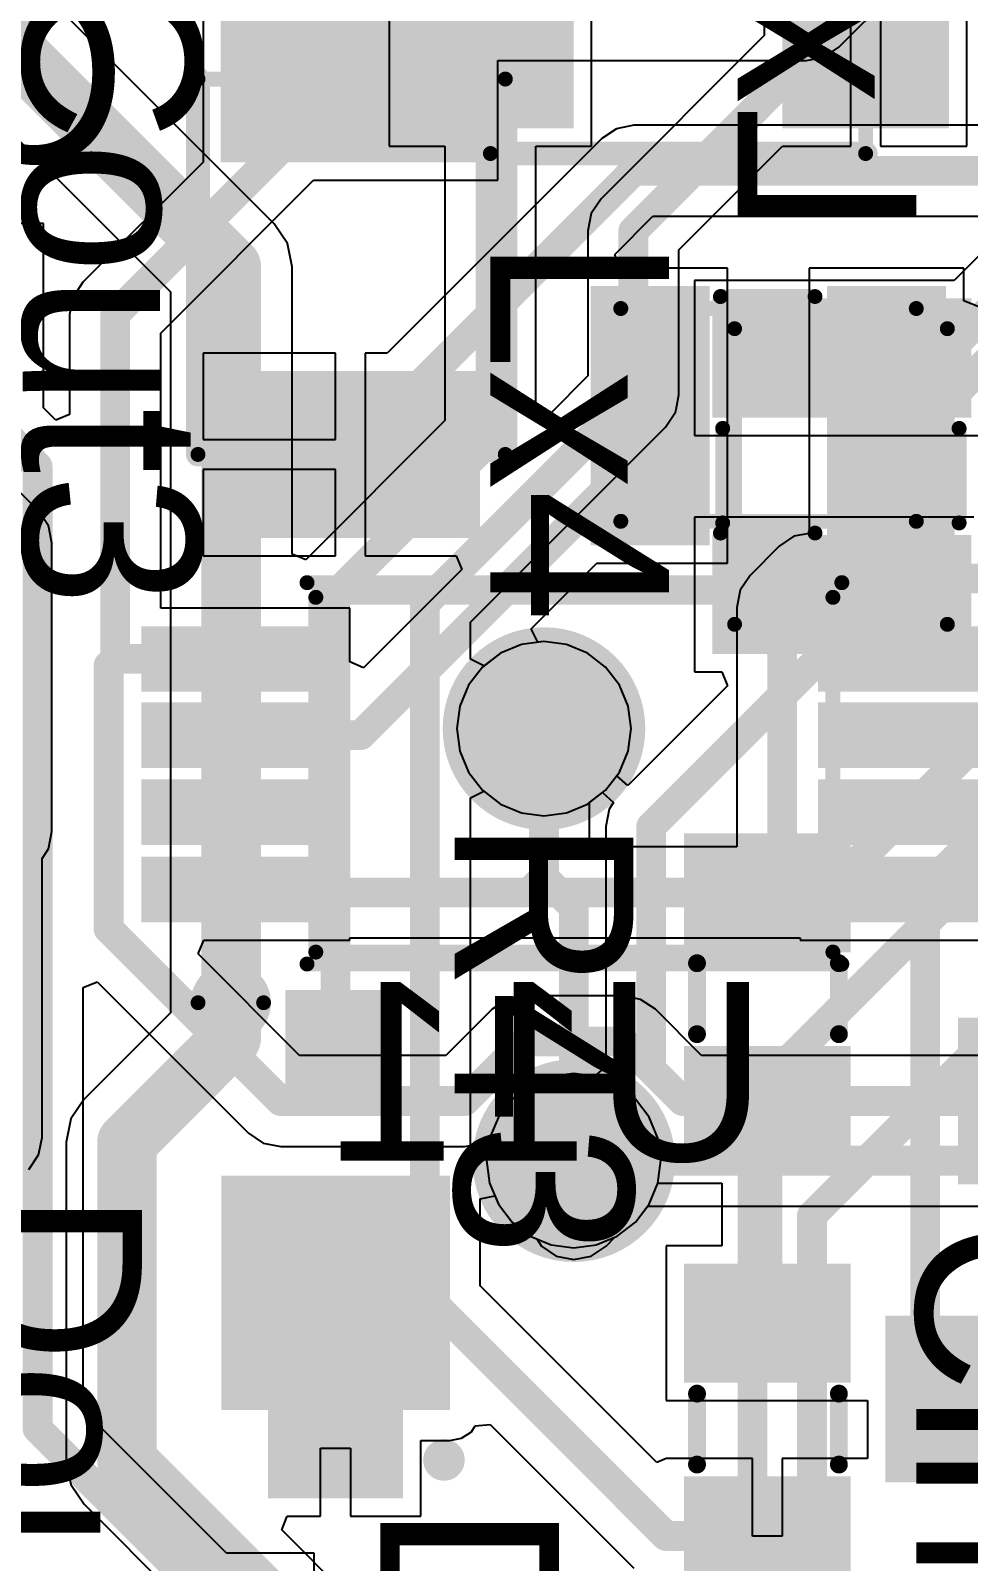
# Model space of a CAD drawing. Header units: millimetres. Extents: x 50.7 to 141.9, y 26.7 to 123.6.
# Drawn here: x 99 to 107, y 47.51 to 60.56 of the extents above; entities that cross this region are included whole.
import ezdxf

# ---------------------------------------------------------------- set-up
doc = ezdxf.new("R2010")
doc.units = ezdxf.units.MM
for name, color, linetype in [('BottomLayer', 5, 'Continuous'), ('BottomOverlay', 54, 'Continuous'), ('BottomPaste', 16, 'Continuous'), ('BottomSolder', 6, 'Continuous'), ('InternalPlane1', 76, 'Continuous'), ('InternalPlane3', 216, 'Continuous'), ('Mechanical16', 56, 'Continuous'), ('MidLayer1', 16, 'Continuous'), ('MidLayer2', 76, 'Continuous'), ('MidLayer3', 90, 'Continuous'), ('MidLayer4', 156, 'Continuous'), ('MultiLayer', 9, 'Continuous'), ('TopLayer', 1, 'Continuous'), ('TopOverlay', 2, 'Continuous'), ('TopPaste', 8, 'Continuous'), ('TopSolder', 216, 'Continuous')]:
    doc.layers.add(name, color=color, linetype=linetype)

msp = doc.modelspace()

# ---------------------------------------------------------------- linework, layer by layer
at = {"layer": 'BottomLayer'}
for p, q in [((105.893, 60.419), (106.74, 61.265)), ((100.47, 61.011), (100.47, 59.439)), ((105.767, 60.334), (105.893, 60.419)), ((102.984, 59.284), (102.984, 60.305)), ((102.984, 60.305), (105.618, 60.305)), ((105.618, 60.305), (105.767, 60.334)), ((103.87, 59.64), (102.041, 57.811)), ((103.996, 59.724), (103.87, 59.64)), ((104.145, 59.753), (103.996, 59.724)), ((107.705, 59.753), (104.145, 59.753)), ((100.47, 59.439), (99.446, 58.415)), ((100.109, 57.98), (101.413, 59.284)), ((101.413, 59.284), (102.984, 59.284)), ((99.111, 58.915), (97.539, 58.915)), ((99.111, 57.344), (99.111, 58.915)), ((103.981, 58.652), (104.306, 58.977)), ((104.306, 58.977), (107.679, 58.977)), ((104.03, 58.534), (103.981, 58.652)), ((104.943, 58.534), (104.03, 58.534)), ((104.943, 56.02), (104.943, 58.534)), ((106.959, 58.534), (105.639, 58.534)), ((105.639, 58.534), (105.639, 56.274)), ((106.959, 58.257), (106.959, 58.534)), ((99.446, 58.415), (99.362, 58.289)), ((99.362, 58.289), (99.332, 58.141)), ((107.077, 58.208), (106.959, 58.257)), ((99.332, 58.141), (99.332, 57.288)), ((100.109, 55.636), (100.109, 57.98)), ((101.6, 57.811), (100.47, 57.811)), ((100.47, 57.811), (100.47, 57.074)), ((101.6, 57.074), (101.6, 57.811)), ((102.041, 57.811), (101.854, 57.811)), ((101.854, 57.811), (101.854, 56.947)), ((99.215, 57.24), (99.111, 57.344)), ((99.332, 57.288), (99.215, 57.24)), ((100.47, 57.074), (101.6, 57.074)), ((101.854, 56.947), (101.854, 56.083)), ((101.6, 56.82), (100.47, 56.82)), ((100.47, 56.82), (100.47, 56.083)), ((101.6, 56.083), (101.6, 56.82)), ((105.51, 56.249), (105.384, 56.164)), ((105.639, 56.274), (105.51, 56.249)), ((105.384, 56.164), (105.135, 55.916)), ((100.47, 56.083), (101.6, 56.083)), ((101.854, 56.083), (102.628, 56.083)), ((102.628, 56.083), (102.677, 55.966)), ((103.269, 55.46), (103.829, 56.02)), ((103.829, 56.02), (104.943, 56.02)), ((102.677, 55.966), (101.84, 55.129)), ((105.135, 55.916), (105.051, 55.79)), ((105.051, 55.79), (105.022, 55.641)), ((101.722, 55.636), (100.109, 55.636)), ((101.722, 55.178), (101.722, 55.636)), ((105.022, 55.641), (105.022, 53.601)), ((103.325, 55.346), (103.269, 55.46)), ((103.378, 55.353), (103.325, 55.346)), ((103.57, 55.328), (103.378, 55.353)), ((103.749, 55.253), (103.57, 55.328)), ((103.903, 55.135), (103.749, 55.253)), ((101.84, 55.129), (101.722, 55.178)), ((104.021, 54.981), (103.903, 55.135)), ((104.096, 54.802), (104.021, 54.981)), ((104.121, 54.61), (104.096, 54.802)), ((104.096, 54.418), (104.121, 54.61)), ((104.021, 54.239), (104.096, 54.418)), ((103.903, 54.085), (104.021, 54.239)), ((103.766, 53.98), (103.903, 54.085)), ((103.766, 53.601), (103.766, 53.98)), ((105.022, 53.601), (103.766, 53.601)), ((100.428, 52.689), (100.476, 52.807)), ((100.476, 52.807), (101.722, 52.807)), ((101.722, 52.807), (101.722, 52.825)), ((101.722, 52.825), (105.562, 52.825)), ((105.562, 52.825), (105.562, 52.807)), ((105.562, 52.807), (107.426, 52.807)), ((101.293, 51.823), (100.428, 52.689)), ((99.448, 52.404), (99.566, 52.452)), ((99.448, 48.802), (99.448, 52.404)), ((99.566, 52.452), (100.858, 51.16)), ((103.211, 52.331), (103.063, 52.302)), ((104.053, 52.331), (103.211, 52.331)), ((104.201, 52.302), (104.053, 52.331)), ((102.936, 52.218), (102.542, 51.823)), ((103.063, 52.302), (102.936, 52.218)), ((104.328, 52.218), (104.201, 52.302)), ((104.722, 51.823), (104.328, 52.218)), ((102.542, 51.823), (101.293, 51.823)), ((108.243, 51.823), (104.722, 51.823)), ((100.858, 51.16), (100.984, 51.076)), ((100.984, 51.076), (101.133, 51.047)), ((101.133, 51.047), (102.703, 51.047)), ((102.703, 51.047), (102.803, 51.066)), ((102.803, 51.066), (102.896, 50.98)), ((102.896, 50.98), (102.889, 50.927)), ((102.889, 50.927), (102.914, 50.735)), ((102.914, 50.735), (102.989, 50.556)), ((102.989, 50.556), (103.107, 50.402)), ((104.157, 50.402), (104.262, 50.539)), ((104.262, 50.539), (108.705, 50.539)), ((103.107, 50.402), (103.261, 50.284)), ((104.003, 50.284), (104.157, 50.402)), ((103.261, 50.284), (103.316, 50.261)), ((103.316, 50.261), (103.357, 50.199)), ((103.907, 50.199), (103.983, 50.275)), ((103.983, 50.275), (104.003, 50.284)), ((103.357, 50.199), (103.483, 50.114)), ((103.483, 50.114), (103.632, 50.085)), ((103.632, 50.085), (103.781, 50.114)), ((103.781, 50.114), (103.907, 50.199)), ((100.669, 47.581), (99.448, 48.802)), ((101.417, 47.581), (100.669, 47.581)), ((101.417, 47.347), (101.417, 47.581))]:
    msp.add_line(p, q, dxfattribs=at)
at = {"layer": 'BottomLayer', "const_width": 0.254}
for points in [[(101.727, 60.147), (102.273, 60.693)], [(99.721, 58.141), (101.727, 60.147)], [(101.727, 56.947), (104.145, 59.365)], [(104.145, 59.365), (108.093, 59.365)], [(106.441, 57.023), (108.219, 58.801)], [(99.721, 55.204), (99.721, 58.141)], [(98.247, 57.658), (99.06, 56.845)], [(101.814, 54.554), (104.283, 57.023)], [(99.06, 48.641), (99.06, 56.845)], [(105.41, 55.641), (105.659, 55.89)], [(105.659, 55.89), (107.187, 55.89)], [(105.41, 53.213), (105.41, 55.641)], [(99.665, 55.148), (99.721, 55.204)], [(99.721, 55.204), (100.757, 55.204)], [(106.528, 55.204), (107.528, 55.204)], [(99.665, 52.903), (99.665, 55.148)], [(100.757, 54.554), (101.814, 54.554)], [(103.378, 53.34), (103.378, 54.61)], [(106.584, 54.61), (107.696, 54.61)], [(106.528, 53.899), (106.629, 53.797)], [(106.629, 53.797), (107.397, 53.797)], [(103.251, 53.213), (103.378, 53.34)], [(100.782, 53.213), (103.251, 53.213)], [(103.251, 53.213), (105.41, 53.213)], [(105.41, 53.213), (106.502, 53.213)], [(99.665, 52.903), (101.133, 51.435)], [(102.703, 51.435), (103.211, 51.943)], [(103.211, 51.943), (104.053, 51.943)], [(104.053, 51.943), (104.561, 51.435)], [(101.133, 51.435), (102.703, 51.435)], [(104.561, 51.435), (110.098, 51.435)], [(103.632, 50.473), (103.632, 50.927)], [(103.632, 50.473), (104.086, 50.927)], [(104.086, 50.927), (109.051, 50.927)], [(99.06, 48.641), (100.838, 46.863)]]:
    msp.add_lwpolyline(points, dxfattribs=at)
at = {"layer": 'BottomLayer'}
for points, const_width in [([(101.663, 60.147, 1), (101.79, 60.147, 1)], 0.127), ([(101.663, 60.147, 1), (101.79, 60.147, 1)], 0.127), ([(104.081, 59.365, 1), (104.208, 59.365, 1)], 0.127), ([(104.081, 59.365, 1), (104.208, 59.365, 1)], 0.127), ([(99.657, 58.141, 1), (99.784, 58.141, 1)], 0.127), ([(99.657, 58.141, 1), (99.784, 58.141, 1)], 0.127), ([(101.663, 56.947, 1), (101.79, 56.947, 1)], 0.127), ([(104.219, 57.023, 1), (104.346, 57.023, 1)], 0.127), ([(106.378, 57.023, 1), (106.505, 57.023, 1)], 0.127), ([(98.996, 56.845, 1), (99.123, 56.845, 1)], 0.127), ([(98.996, 56.845, 1), (99.123, 56.845, 1)], 0.127), ([(105.595, 55.89, 1), (105.722, 55.89, 1)], 0.127), ([(105.595, 55.89, 1), (105.722, 55.89, 1)], 0.127), ([(105.347, 55.641, 1), (105.474, 55.641, 1)], 0.127), ([(105.347, 55.641, 1), (105.474, 55.641, 1)], 0.127), ([(99.657, 55.204, 1), (99.784, 55.204, 1)], 0.127), ([(99.657, 55.204, 1), (99.784, 55.204, 1)], 0.127), ([(99.657, 55.204, 1), (99.784, 55.204, 1)], 0.127), ([(100.693, 55.204, 1), (100.82, 55.204, 1)], 0.127), ([(106.464, 55.204, 1), (106.591, 55.204, 1)], 0.127), ([(99.601, 55.148, 1), (99.728, 55.148, 1)], 0.127), ([(99.601, 55.148, 1), (99.728, 55.148, 1)], 0.127), ([(103.137, 54.61, 1), (103.619, 54.61, 1)], 0.483), ([(100.693, 54.554, 1), (100.82, 54.554, 1)], 0.127), ([(101.751, 54.554, 1), (101.878, 54.554, 1)], 0.127), ([(101.751, 54.554, 1), (101.878, 54.554, 1)], 0.127), ([(103.314, 54.61, 1), (103.442, 54.61, 1)], 0.127), ([(106.52, 54.61, 1), (106.647, 54.61, 1)], 0.127), ([(106.464, 53.899, 1), (106.591, 53.899, 1)], 0.127), ([(106.566, 53.797, 1), (106.693, 53.797, 1)], 0.127), ([(106.566, 53.797, 1), (106.693, 53.797, 1)], 0.127), ([(103.314, 53.34, 1), (103.442, 53.34, 1)], 0.127), ([(103.314, 53.34, 1), (103.442, 53.34, 1)], 0.127), ([(100.719, 53.213, 1), (100.846, 53.213, 1)], 0.127), ([(103.188, 53.213, 1), (103.314, 53.213, 1)], 0.127), ([(103.188, 53.213, 1), (103.314, 53.213, 1)], 0.127), ([(103.188, 53.213, 1), (103.314, 53.213, 1)], 0.127), ([(105.347, 53.213, 1), (105.474, 53.213, 1)], 0.127), ([(105.347, 53.213, 1), (105.474, 53.213, 1)], 0.127), ([(105.347, 53.213, 1), (105.474, 53.213, 1)], 0.127), ([(106.439, 53.213, 1), (106.566, 53.213, 1)], 0.127), ([(99.601, 52.903, 1), (99.728, 52.903, 1)], 0.127), ([(99.601, 52.903, 1), (99.728, 52.903, 1)], 0.127), ([(103.148, 51.943, 1), (103.275, 51.943, 1)], 0.127), ([(103.148, 51.943, 1), (103.275, 51.943, 1)], 0.127), ([(103.989, 51.943, 1), (104.116, 51.943, 1)], 0.127), ([(103.989, 51.943, 1), (104.116, 51.943, 1)], 0.127), ([(101.069, 51.435, 1), (101.196, 51.435, 1)], 0.127), ([(101.069, 51.435, 1), (101.196, 51.435, 1)], 0.127), ([(102.64, 51.435, 1), (102.767, 51.435, 1)], 0.127), ([(102.64, 51.435, 1), (102.767, 51.435, 1)], 0.127), ([(104.497, 51.435, 1), (104.624, 51.435, 1)], 0.127), ([(104.497, 51.435, 1), (104.624, 51.435, 1)], 0.127), ([(103.391, 50.927, 1), (103.873, 50.927, 1)], 0.483), ([(103.569, 50.927, 1), (103.695, 50.927, 1)], 0.127), ([(104.022, 50.927, 1), (104.149, 50.927, 1)], 0.127), ([(104.022, 50.927, 1), (104.149, 50.927, 1)], 0.127), ([(103.569, 50.473, 1), (103.695, 50.473, 1)], 0.127), ([(103.569, 50.473, 1), (103.695, 50.473, 1)], 0.127), ([(98.996, 48.641, 1), (99.123, 48.641, 1)], 0.127), ([(98.996, 48.641, 1), (99.123, 48.641, 1)], 0.127)]:
    msp.add_lwpolyline(points, format="xyb", close=True, dxfattribs=dict(at, const_width=const_width))
for points in [[(102.73, 59.538), (102.73, 60.757), (100.724, 59.538), (100.724, 60.757)], [(104.689, 56.274), (104.689, 58.28), (103.877, 56.274), (103.877, 58.28)], [(106.705, 56.274), (106.705, 58.28), (105.893, 56.274), (105.893, 58.28)], [(102.73, 56.337), (102.73, 57.557), (100.724, 56.337), (100.724, 57.557)], [(100.046, 55.026), (101.468, 55.026), (100.046, 55.382), (101.468, 55.382)], [(105.816, 55.026), (107.239, 55.026), (105.816, 55.382), (107.239, 55.382)], [(100.046, 54.376), (101.468, 54.376), (100.046, 54.732), (101.468, 54.732)], [(105.816, 54.376), (107.239, 54.376), (105.816, 54.732), (107.239, 54.732)], [(100.046, 53.721), (101.468, 53.721), (100.046, 54.077), (101.468, 54.077)], [(105.816, 53.721), (107.239, 53.721), (105.816, 54.077), (107.239, 54.077)], [(100.046, 53.061), (101.468, 53.061), (100.046, 53.416), (101.468, 53.416)], [(105.816, 53.061), (107.239, 53.061), (105.816, 53.416), (107.239, 53.416)]]:
    msp.add_solid(points, dxfattribs=at)
at = {"layer": 'BottomOverlay'}
for points, const_width in [([(100.427, 56.947), (100.427, 60.147)], 0.203), ([(103.048, 56.947), (103.048, 60.147)], 0.203), ([(104.883, 58.293), (105.689, 58.293)], 0.127), ([(104.883, 56.277), (105.689, 56.277)], 0.127), ([(101.357, 55.854), (105.918, 55.854)], 0.127), ([(101.357, 52.603), (105.918, 52.603)], 0.127)]:
    msp.add_lwpolyline(points, dxfattribs=dict(at, const_width=const_width))
for points, const_width in [([(100.376, 60.147, 1), (100.478, 60.147, 1)], 0.102), ([(102.997, 60.147, 1), (103.099, 60.147, 1)], 0.102), ([(104.851, 58.293, 1), (104.915, 58.293, 1)], 0.0635), ([(105.658, 58.293, 1), (105.721, 58.293, 1)], 0.0635), ([(100.376, 56.947, 1), (100.478, 56.947, 1)], 0.102), ([(102.997, 56.947, 1), (103.099, 56.947, 1)], 0.102), ([(104.851, 56.277, 1), (104.915, 56.277, 1)], 0.0635), ([(105.658, 56.277, 1), (105.721, 56.277, 1)], 0.0635), ([(101.325, 55.854, 1), (101.389, 55.854, 1)], 0.0635), ([(105.886, 55.854, 1), (105.95, 55.854, 1)], 0.0635), ([(100.986, 52.273, 1), (100.428, 52.273, 1)], 0.127), ([(101.325, 52.603, 1), (101.389, 52.603, 1)], 0.0635), ([(105.886, 52.603, 1), (105.95, 52.603, 1)], 0.0635), ([(100.396, 52.273, 1), (100.459, 52.273, 1)], 0.0635), ([(100.955, 52.273, 1), (101.018, 52.273, 1)], 0.0635)]:
    msp.add_lwpolyline(points, format="xyb", close=True, dxfattribs=dict(at, const_width=const_width))
at = {"layer": 'BottomPaste'}
for points in [[(102.73, 59.538), (102.73, 60.757), (100.724, 59.538), (100.724, 60.757)], [(104.689, 56.274), (104.689, 58.28), (103.877, 56.274), (103.877, 58.28)], [(106.705, 56.274), (106.705, 58.28), (105.893, 56.274), (105.893, 58.28)], [(102.73, 56.337), (102.73, 57.557), (100.724, 56.337), (100.724, 57.557)], [(100.046, 55.026), (101.468, 55.026), (100.046, 55.382), (101.468, 55.382)], [(105.816, 55.026), (107.239, 55.026), (105.816, 55.382), (107.239, 55.382)], [(100.046, 54.376), (101.468, 54.376), (100.046, 54.732), (101.468, 54.732)], [(105.816, 54.376), (107.239, 54.376), (105.816, 54.732), (107.239, 54.732)], [(100.046, 53.721), (101.468, 53.721), (100.046, 54.077), (101.468, 54.077)], [(105.816, 53.721), (107.239, 53.721), (105.816, 54.077), (107.239, 54.077)], [(100.046, 53.061), (101.468, 53.061), (100.046, 53.416), (101.468, 53.416)], [(105.816, 53.061), (107.239, 53.061), (105.816, 53.416), (107.239, 53.416)]]:
    msp.add_solid(points, dxfattribs=at)
at = {"layer": 'BottomSolder', "const_width": 0.584}
for points in [[(103.086, 54.61, 1), (103.67, 54.61, 1)], [(103.34, 50.927, 1), (103.924, 50.927, 1)]]:
    msp.add_lwpolyline(points, format="xyb", close=True, dxfattribs=at)
at = {"layer": 'BottomSolder'}
for points in [[(102.832, 59.436), (102.832, 60.858), (100.622, 59.436), (100.622, 60.858)], [(104.791, 56.172), (104.791, 58.382), (103.775, 56.172), (103.775, 58.382)], [(106.807, 56.172), (106.807, 58.382), (105.791, 56.172), (105.791, 58.382)], [(102.832, 56.236), (102.832, 57.658), (100.622, 56.236), (100.622, 57.658)], [(99.944, 54.925), (101.57, 54.925), (99.944, 55.483), (101.57, 55.483)], [(105.715, 54.925), (107.34, 54.925), (105.715, 55.483), (107.34, 55.483)], [(99.944, 54.275), (101.57, 54.275), (99.944, 54.833), (101.57, 54.833)], [(105.715, 54.275), (107.34, 54.275), (105.715, 54.833), (107.34, 54.833)], [(99.944, 53.619), (101.57, 53.619), (99.944, 54.178), (101.57, 54.178)], [(105.715, 53.619), (107.34, 53.619), (105.715, 54.178), (107.34, 54.178)], [(99.944, 52.959), (101.57, 52.959), (99.944, 53.518), (101.57, 53.518)], [(105.715, 52.959), (107.34, 52.959), (105.715, 53.518), (107.34, 53.518)]]:
    msp.add_solid(points, dxfattribs=at)
at = {"layer": 'InternalPlane1', "const_width": 0.864}
for points in [[(102.946, 54.61, 1), (103.81, 54.61, 1)], [(103.2, 50.927, 1), (104.064, 50.927, 1)]]:
    msp.add_lwpolyline(points, format="xyb", close=True, dxfattribs=at)
at = {"layer": 'InternalPlane3', "const_width": 0.864}
for points in [[(102.946, 54.61, 1), (103.81, 54.61, 1)], [(103.2, 50.927, 1), (104.064, 50.927, 1)]]:
    msp.add_lwpolyline(points, format="xyb", close=True, dxfattribs=at)
at = {"layer": 'Mechanical16', "const_width": 0.127}
for points in [[(102.921, 59.512), (102.921, 62.133)], [(106.121, 59.512), (106.121, 62.133)], [(100.427, 56.947), (100.427, 60.147)], [(100.427, 60.147), (103.048, 60.147)], [(103.048, 56.947), (103.048, 60.147)], [(102.921, 59.512), (106.121, 59.512)], [(104.033, 58.191), (106.553, 58.191)], [(104.033, 56.377), (104.033, 58.191)], [(106.553, 56.377), (106.553, 58.191)], [(105.004, 55.499), (105.004, 58.019)], [(105.004, 58.019), (106.818, 58.019)], [(106.818, 55.499), (106.818, 58.019)], [(100.427, 56.947), (103.048, 56.947)], [(104.033, 56.377), (106.553, 56.377)], [(101.432, 52.705), (101.432, 55.729)], [(101.432, 55.729), (105.842, 55.729)], [(105.842, 52.705), (105.842, 55.729)], [(105.004, 55.499), (106.818, 55.499)], [(101.432, 52.705), (105.842, 52.705)]]:
    msp.add_lwpolyline(points, dxfattribs=at)
at = {"layer": 'Mechanical16', "const_width": 0.0635}
for points in [[(100.395, 60.147, 1), (100.459, 60.147, 1)], [(100.395, 60.147, 1), (100.459, 60.147, 1)], [(103.016, 60.147, 1), (103.08, 60.147, 1)], [(103.016, 60.147, 1), (103.08, 60.147, 1)], [(102.889, 59.512, 1), (102.953, 59.512, 1)], [(102.889, 59.512, 1), (102.953, 59.512, 1)], [(106.089, 59.512, 1), (106.153, 59.512, 1)], [(106.089, 59.512, 1), (106.153, 59.512, 1)], [(104.001, 58.191, 1), (104.065, 58.191, 1)], [(104.001, 58.191, 1), (104.065, 58.191, 1)], [(106.521, 58.191, 1), (106.585, 58.191, 1)], [(106.521, 58.191, 1), (106.585, 58.191, 1)], [(104.972, 58.019, 1), (105.035, 58.019, 1)], [(104.972, 58.019, 1), (105.035, 58.019, 1)], [(106.786, 58.019, 1), (106.85, 58.019, 1)], [(106.786, 58.019, 1), (106.85, 58.019, 1)], [(100.395, 56.947, 1), (100.459, 56.947, 1)], [(100.395, 56.947, 1), (100.459, 56.947, 1)], [(103.016, 56.947, 1), (103.08, 56.947, 1)], [(103.016, 56.947, 1), (103.08, 56.947, 1)], [(104.001, 56.377, 1), (104.065, 56.377, 1)], [(104.001, 56.377, 1), (104.065, 56.377, 1)], [(106.521, 56.377, 1), (106.585, 56.377, 1)], [(106.521, 56.377, 1), (106.585, 56.377, 1)], [(101.4, 55.729, 1), (101.464, 55.729, 1)], [(101.4, 55.729, 1), (101.464, 55.729, 1)], [(105.81, 55.729, 1), (105.874, 55.729, 1)], [(105.81, 55.729, 1), (105.874, 55.729, 1)], [(104.972, 55.499, 1), (105.035, 55.499, 1)], [(104.972, 55.499, 1), (105.035, 55.499, 1)], [(106.786, 55.499, 1), (106.85, 55.499, 1)], [(106.786, 55.499, 1), (106.85, 55.499, 1)], [(101.4, 52.705, 1), (101.464, 52.705, 1)], [(101.4, 52.705, 1), (101.464, 52.705, 1)], [(105.81, 52.705, 1), (105.874, 52.705, 1)], [(105.81, 52.705, 1), (105.874, 52.705, 1)]]:
    msp.add_lwpolyline(points, format="xyb", close=True, dxfattribs=at)
at = {"layer": 'MidLayer1', "const_width": 0.254}
for points in [[(90.678, 52.451), (99.758, 61.531)], [(105.156, 51.475), (109.815, 56.134)], [(105.664, 50.459), (108.712, 53.507)], [(105.156, 43.815), (105.156, 51.475)], [(105.664, 36.449), (105.664, 50.459)]]:
    msp.add_lwpolyline(points, dxfattribs=at)
at = {"layer": 'MidLayer1'}
for points, const_width in [([(103.137, 54.61, 1), (103.619, 54.61, 1)], 0.483), ([(105.093, 51.475, 1), (105.219, 51.475, 1)], 0.127), ([(105.093, 51.475, 1), (105.219, 51.475, 1)], 0.127), ([(103.391, 50.927, 1), (103.873, 50.927, 1)], 0.483), ([(105.6, 50.459, 1), (105.728, 50.459, 1)], 0.127), ([(105.6, 50.459, 1), (105.728, 50.459, 1)], 0.127)]:
    msp.add_lwpolyline(points, format="xyb", close=True, dxfattribs=dict(at, const_width=const_width))
at = {"layer": 'MidLayer2'}
for points, const_width in [([(103.137, 54.61, 1), (103.619, 54.61, 1)], 0.483), ([(103.314, 54.61, 1), (103.442, 54.61, 1)], 0.127), ([(103.314, 53.34, 1), (103.442, 53.34, 1)], 0.127), ([(103.314, 53.34, 1), (103.442, 53.34, 1)], 0.127), ([(103.569, 53.086, 1), (103.695, 53.086, 1)], 0.127), ([(103.569, 53.086, 1), (103.695, 53.086, 1)], 0.127), ([(103.391, 50.927, 1), (103.873, 50.927, 1)], 0.483), ([(103.569, 50.927, 1), (103.695, 50.927, 1)], 0.127)]:
    msp.add_lwpolyline(points, format="xyb", close=True, dxfattribs=dict(at, const_width=const_width))
at = {"layer": 'MidLayer2', "const_width": 0.254}
for points in [[(103.378, 53.34), (103.378, 54.61)], [(103.378, 53.34), (103.632, 53.086)], [(103.632, 50.927), (103.632, 53.086)]]:
    msp.add_lwpolyline(points, dxfattribs=at)
at = {"layer": 'MidLayer3'}
for p, q in [((103.378, 55.353), (103.186, 55.328)), ((103.57, 55.328), (103.378, 55.353)), ((103.007, 55.253), (102.853, 55.135)), ((103.186, 55.328), (103.007, 55.253)), ((103.749, 55.253), (103.57, 55.328)), ((103.903, 55.135), (103.749, 55.253)), ((102.853, 55.135), (102.735, 54.981)), ((104.021, 54.981), (103.903, 55.135)), ((102.735, 54.981), (102.66, 54.802)), ((104.096, 54.802), (104.021, 54.981)), ((102.66, 54.802), (102.635, 54.61)), ((104.121, 54.61), (104.096, 54.802)), ((102.635, 54.61), (102.66, 54.418)), ((104.096, 54.418), (104.121, 54.61)), ((102.66, 54.418), (102.735, 54.239)), ((104.021, 54.239), (104.096, 54.418)), ((102.735, 54.239), (102.853, 54.085)), ((103.903, 54.085), (104.021, 54.239)), ((102.853, 54.085), (103.007, 53.967)), ((103.749, 53.967), (103.903, 54.085)), ((103.007, 53.967), (103.186, 53.892)), ((103.57, 53.892), (103.749, 53.967)), ((103.186, 53.892), (103.378, 53.867)), ((103.378, 53.867), (103.57, 53.892)), ((103.261, 51.57), (103.107, 51.452)), ((103.44, 51.645), (103.261, 51.57)), ((103.632, 51.67), (103.44, 51.645)), ((103.824, 51.645), (103.632, 51.67)), ((104.003, 51.57), (103.824, 51.645)), ((104.157, 51.452), (104.003, 51.57)), ((103.107, 51.452), (102.989, 51.298)), ((104.275, 51.298), (104.157, 51.452)), ((102.989, 51.298), (102.914, 51.119)), ((104.35, 51.119), (104.275, 51.298)), ((102.914, 51.119), (102.889, 50.927)), ((104.375, 50.927), (104.35, 51.119)), ((102.889, 50.927), (102.914, 50.735)), ((104.35, 50.735), (104.375, 50.927)), ((102.914, 50.735), (102.989, 50.556)), ((104.275, 50.556), (104.35, 50.735)), ((102.989, 50.556), (103.107, 50.402)), ((104.157, 50.402), (104.275, 50.556)), ((103.107, 50.402), (103.261, 50.284)), ((104.003, 50.284), (104.157, 50.402)), ((103.261, 50.284), (103.44, 50.209)), ((103.824, 50.209), (104.003, 50.284)), ((103.44, 50.209), (103.632, 50.184)), ((103.632, 50.184), (103.824, 50.209))]:
    msp.add_line(p, q, dxfattribs=at)
at = {"layer": 'MidLayer3', "const_width": 0.483}
for points in [[(103.137, 54.61, 1), (103.619, 54.61, 1)], [(103.391, 50.927, 1), (103.873, 50.927, 1)]]:
    msp.add_lwpolyline(points, format="xyb", close=True, dxfattribs=at)
at = {"layer": 'MidLayer4'}
for p, q in [((103.378, 55.353), (103.186, 55.328)), ((103.57, 55.328), (103.378, 55.353)), ((103.007, 55.253), (102.853, 55.135)), ((103.186, 55.328), (103.007, 55.253)), ((103.749, 55.253), (103.57, 55.328)), ((103.903, 55.135), (103.749, 55.253)), ((102.853, 55.135), (102.735, 54.981)), ((104.021, 54.981), (103.903, 55.135)), ((102.735, 54.981), (102.66, 54.802)), ((104.096, 54.802), (104.021, 54.981)), ((102.66, 54.802), (102.635, 54.61)), ((104.121, 54.61), (104.096, 54.802)), ((102.635, 54.61), (102.66, 54.418)), ((104.096, 54.418), (104.121, 54.61)), ((102.66, 54.418), (102.735, 54.239)), ((104.021, 54.239), (104.096, 54.418)), ((102.735, 54.239), (102.853, 54.085)), ((103.903, 54.085), (104.021, 54.239)), ((102.853, 54.085), (103.007, 53.967)), ((103.749, 53.967), (103.903, 54.085)), ((103.007, 53.967), (103.186, 53.892)), ((103.57, 53.892), (103.749, 53.967)), ((103.186, 53.892), (103.378, 53.867)), ((103.378, 53.867), (103.57, 53.892)), ((103.261, 51.57), (103.107, 51.452)), ((103.44, 51.645), (103.261, 51.57)), ((103.632, 51.67), (103.44, 51.645)), ((103.824, 51.645), (103.632, 51.67)), ((104.003, 51.57), (103.824, 51.645)), ((104.157, 51.452), (104.003, 51.57)), ((103.107, 51.452), (102.989, 51.298)), ((104.275, 51.298), (104.157, 51.452)), ((102.989, 51.298), (102.914, 51.119)), ((104.35, 51.119), (104.275, 51.298)), ((102.914, 51.119), (102.889, 50.927)), ((104.375, 50.927), (104.35, 51.119)), ((102.889, 50.927), (102.914, 50.735)), ((104.35, 50.735), (104.375, 50.927)), ((102.914, 50.735), (102.989, 50.556)), ((104.275, 50.556), (104.35, 50.735)), ((102.989, 50.556), (103.107, 50.402)), ((104.157, 50.402), (104.275, 50.556)), ((103.107, 50.402), (103.261, 50.284)), ((104.003, 50.284), (104.157, 50.402)), ((103.261, 50.284), (103.44, 50.209)), ((103.824, 50.209), (104.003, 50.284)), ((103.44, 50.209), (103.632, 50.184)), ((103.632, 50.184), (103.824, 50.209))]:
    msp.add_line(p, q, dxfattribs=at)
at = {"layer": 'MidLayer4', "const_width": 0.483}
for points in [[(103.137, 54.61, 1), (103.619, 54.61, 1)], [(103.391, 50.927, 1), (103.873, 50.927, 1)]]:
    msp.add_lwpolyline(points, format="xyb", close=True, dxfattribs=at)
at = {"layer": 'MultiLayer', "const_width": 0.483}
for points in [[(103.137, 54.61, 1), (103.619, 54.61, 1)], [(103.391, 50.927, 1), (103.873, 50.927, 1)]]:
    msp.add_lwpolyline(points, format="xyb", close=True, dxfattribs=at)
at = {"layer": 'TopLayer'}
for p, q in [((101.077, 58.913), (97.504, 62.486)), ((96.686, 61.839), (100.193, 58.332)), ((102.057, 61.516), (102.057, 59.576)), ((103.784, 59.576), (103.784, 61.08)), ((105.257, 60.706), (105.257, 60.519)), ((105.994, 59.576), (105.994, 60.706)), ((106.248, 60.706), (106.248, 59.576)), ((106.985, 59.576), (106.985, 60.706)), ((105.257, 60.519), (103.865, 59.127)), ((108.253, 59.805), (106.877, 58.429)), ((102.057, 59.576), (102.532, 59.576)), ((102.532, 59.576), (102.532, 57.235)), ((103.309, 57.34), (103.309, 59.576)), ((103.309, 59.576), (103.784, 59.576)), ((104.528, 58.691), (105.413, 59.576)), ((105.413, 59.576), (105.994, 59.576)), ((106.248, 59.576), (106.985, 59.576)), ((103.865, 59.127), (103.781, 59.001)), ((103.781, 59.001), (103.752, 58.852)), ((101.19, 58.745), (101.077, 58.913)), ((101.229, 58.547), (101.19, 58.745)), ((103.752, 58.852), (103.752, 57.616)), ((104.528, 57.455), (104.528, 58.691)), ((101.229, 56.097), (101.229, 58.547)), ((100.193, 58.332), (100.193, 52.188)), ((106.877, 58.429), (104.661, 58.429)), ((104.661, 58.429), (104.661, 57.109)), ((99.068, 56.465), (97.891, 57.642)), ((103.752, 57.616), (103.427, 57.291)), ((104.504, 57.331), (104.528, 57.455)), ((103.427, 57.291), (103.309, 57.34)), ((104.415, 57.18), (104.499, 57.306)), ((104.499, 57.306), (104.504, 57.331)), ((102.532, 57.235), (101.346, 56.049)), ((102.75, 55.516), (104.415, 57.18)), ((104.661, 57.109), (107.175, 57.109)), ((99.152, 56.339), (99.068, 56.465)), ((107.044, 56.413), (104.661, 56.413)), ((104.661, 56.413), (104.661, 55.093)), ((99.157, 56.314), (99.152, 56.339)), ((99.182, 56.19), (99.157, 56.314)), ((99.182, 53.734), (99.182, 56.19)), ((101.346, 56.049), (101.229, 56.097)), ((102.75, 55.201), (102.75, 55.516)), ((103.378, 55.353), (103.186, 55.328)), ((103.57, 55.328), (103.378, 55.353)), ((102.864, 55.144), (102.75, 55.201)), ((103.007, 55.253), (102.864, 55.144)), ((103.186, 55.328), (103.007, 55.253)), ((103.749, 55.253), (103.57, 55.328)), ((103.903, 55.135), (103.749, 55.253)), ((104.021, 54.981), (103.903, 55.135)), ((104.661, 55.093), (104.896, 55.093)), ((104.896, 55.093), (104.944, 54.975)), ((104.096, 54.802), (104.021, 54.981)), ((104.944, 54.975), (104.094, 54.124)), ((104.121, 54.61), (104.096, 54.802)), ((104.096, 54.418), (104.121, 54.61)), ((104.021, 54.239), (104.096, 54.418)), ((103.998, 54.208), (104.021, 54.239)), ((104.094, 54.124), (103.998, 54.208)), ((102.75, 54.019), (102.864, 54.076)), ((102.864, 54.076), (103.007, 53.967)), ((103.749, 53.967), (103.878, 54.065)), ((103.878, 54.065), (103.971, 53.979)), ((102.75, 51.057), (102.75, 54.019)), ((103.007, 53.967), (103.186, 53.892)), ((103.57, 53.892), (103.749, 53.967)), ((103.934, 53.922), (103.904, 53.774)), ((103.971, 53.979), (103.934, 53.922)), ((103.186, 53.892), (103.378, 53.867)), ((103.378, 53.867), (103.57, 53.892)), ((103.904, 53.774), (103.904, 51.73)), ((99.152, 53.585), (99.182, 53.734)), ((99.098, 53.503), (99.152, 53.585)), ((99.098, 53.37), (99.098, 53.503)), ((99.098, 51.125), (99.098, 53.37)), ((100.193, 52.188), (99.456, 51.451)), ((103.904, 51.73), (103.808, 51.647)), ((103.261, 51.57), (103.107, 51.452)), ((103.44, 51.645), (103.261, 51.57)), ((103.632, 51.67), (103.44, 51.645)), ((103.808, 51.647), (103.632, 51.67)), ((99.456, 51.451), (99.343, 51.283)), ((103.107, 51.452), (102.989, 51.298)), ((102.989, 51.298), (102.914, 51.119)), ((99.343, 51.283), (99.304, 51.084)), ((99.073, 51.001), (99.098, 51.125)), ((99.304, 51.084), (99.304, 48.365)), ((102.85, 50.978), (102.75, 51.057)), ((102.914, 51.119), (102.897, 50.989)), ((98.984, 50.85), (99.068, 50.976)), ((99.068, 50.976), (99.073, 51.001)), ((102.897, 50.989), (102.85, 50.978)), ((104.275, 50.556), (104.35, 50.735)), ((104.35, 50.735), (104.419, 50.735)), ((104.419, 50.735), (104.419, 50.735)), ((104.419, 50.735), (104.419, 50.735)), ((104.419, 50.735), (104.895, 50.735)), ((104.895, 50.735), (104.895, 50.201)), ((102.834, 50.602), (102.959, 50.627)), ((102.834, 49.861), (102.834, 50.602)), ((102.959, 50.627), (102.989, 50.556)), ((102.989, 50.556), (103.107, 50.402)), ((104.157, 50.402), (104.275, 50.556)), ((103.107, 50.402), (103.261, 50.284)), ((104.003, 50.284), (104.157, 50.402)), ((103.261, 50.284), (103.44, 50.209)), ((103.824, 50.209), (104.003, 50.284)), ((103.44, 50.209), (103.632, 50.184)), ((103.632, 50.184), (103.824, 50.209)), ((104.895, 50.201), (104.419, 50.201)), ((104.419, 50.201), (104.419, 48.881)), ((104.341, 48.354), (102.834, 49.861)), ((104.419, 48.881), (106.136, 48.881)), ((106.136, 48.881), (106.136, 48.387)), ((102.792, 48.666), (102.918, 48.678)), ((102.918, 48.678), (104.145, 47.452)), ((102.575, 48.541), (102.675, 48.56)), ((102.675, 48.56), (102.759, 48.616)), ((102.759, 48.616), (102.792, 48.666)), ((101.473, 47.896), (101.473, 48.475)), ((101.473, 48.475), (101.727, 48.475)), ((101.727, 48.475), (101.727, 47.896)), ((102.329, 47.896), (102.329, 48.541)), ((102.329, 48.541), (102.575, 48.541)), ((99.304, 48.365), (99.343, 48.167)), ((104.419, 48.387), (104.341, 48.354)), ((105.156, 48.387), (104.419, 48.387)), ((104.419, 48.387), (104.419, 48.387)), ((104.419, 48.387), (104.419, 48.387)), ((105.156, 47.727), (105.156, 48.387)), ((106.136, 48.387), (105.41, 48.387)), ((105.41, 48.387), (105.41, 47.727)), ((99.343, 48.167), (99.456, 47.999)), ((99.456, 47.999), (102.908, 44.546)), ((101.141, 47.779), (101.189, 47.896)), ((101.189, 47.896), (101.473, 47.896)), ((101.727, 47.896), (102.329, 47.896)), ((103.792, 45.127), (101.141, 47.779)), ((105.41, 47.727), (105.156, 47.727))]:
    msp.add_line(p, q, dxfattribs=at)
for points, const_width in [([(96.901, 62.357), (100.711, 58.547)], 0.508), ([(102.921, 57.074), (102.921, 60.833)], 0.254), ([(104.14, 58.852), (106.121, 60.833)], 0.254), ([(106.766, 57.769), (108.641, 59.644)], 0.254), ([(104.14, 57.455), (104.14, 58.852)], 0.254), ([(100.711, 51.973), (100.711, 58.547)], 0.508), ([(105.918, 57.769), (106.766, 57.769)], 0.254), ([(102.362, 55.677), (104.14, 57.455)], 0.254), ([(101.6, 55.753), (102.921, 57.074)], 0.254), ([(101.6, 51.855), (101.6, 55.753)], 0.254), ([(102.362, 50.419), (102.362, 55.677)], 0.254), ([(104.292, 53.774), (106.095, 55.576)], 0.254), ([(105.788, 53.21), (107.432, 54.854)], 0.254), ([(106.629, 53.246), (107.94, 54.557)], 0.254), ([(104.292, 51.703), (104.292, 53.774)], 0.254), ([(106.629, 49.073), (106.629, 53.246)], 0.254), ([(105.283, 53.21), (105.788, 53.21)], 0.254), ([(99.822, 51.084), (100.711, 51.973)], 0.508), ([(104.292, 51.703), (104.561, 51.435)], 0.254), ([(104.561, 51.435), (105.243, 51.435)], 0.254), ([(105.243, 51.435), (105.283, 51.395)], 0.254), ([(105.283, 49.541), (105.283, 51.395)], 0.254), ([(99.822, 48.365), (99.822, 51.084)], 0.508), ([(101.6, 49.657), (102.362, 50.419)], 0.254), ([(101.6, 49.657), (102.489, 49.657)], 0.254), ([(102.489, 49.657), (104.419, 47.727)], 0.254), ([(106.629, 49.073), (107.29, 48.412)], 0.254), ([(99.822, 48.365), (103.426, 44.761)], 0.508), ([(104.419, 47.727), (105.283, 47.727)], 0.254), ([(105.283, 47.727), (106.426, 46.584)], 0.254), ([(105.283, 45.364), (105.283, 47.727)], 0.254)]:
    msp.add_lwpolyline(points, dxfattribs=dict(at, const_width=const_width))
for points, const_width in [([(104.076, 58.852, 1), (104.204, 58.852, 1)], 0.127), ([(104.076, 58.852, 1), (104.204, 58.852, 1)], 0.127), ([(100.584, 58.547, 1), (100.838, 58.547, 1)], 0.254), ([(100.584, 58.547, 1), (100.838, 58.547, 1)], 0.254), ([(105.855, 57.769, 1), (105.981, 57.769, 1)], 0.127), ([(106.702, 57.769, 1), (106.829, 57.769, 1)], 0.127), ([(106.702, 57.769, 1), (106.829, 57.769, 1)], 0.127), ([(104.076, 57.455, 1), (104.204, 57.455, 1)], 0.127), ([(104.076, 57.455, 1), (104.204, 57.455, 1)], 0.127), ([(102.857, 57.074, 1), (102.984, 57.074, 1)], 0.127), ([(102.857, 57.074, 1), (102.984, 57.074, 1)], 0.127), ([(101.537, 55.753, 1), (101.663, 55.753, 1)], 0.127), ([(101.537, 55.753, 1), (101.663, 55.753, 1)], 0.127), ([(102.299, 55.677, 1), (102.425, 55.677, 1)], 0.127), ([(102.299, 55.677, 1), (102.425, 55.677, 1)], 0.127), ([(106.031, 55.576, 1), (106.158, 55.576, 1)], 0.127), ([(103.137, 54.61, 1), (103.619, 54.61, 1)], 0.483), ([(104.229, 53.774, 1), (104.356, 53.774, 1)], 0.127), ([(104.229, 53.774, 1), (104.356, 53.774, 1)], 0.127), ([(106.566, 53.246, 1), (106.693, 53.246, 1)], 0.127), ([(106.566, 53.246, 1), (106.693, 53.246, 1)], 0.127), ([(105.219, 53.21, 1), (105.347, 53.21, 1)], 0.127), ([(105.724, 53.21, 1), (105.851, 53.21, 1)], 0.127), ([(105.724, 53.21, 1), (105.851, 53.21, 1)], 0.127), ([(100.584, 51.973, 1), (100.838, 51.973, 1)], 0.254), ([(100.584, 51.973, 1), (100.838, 51.973, 1)], 0.254), ([(101.537, 51.855, 1), (101.663, 51.855, 1)], 0.127), ([(104.229, 51.703, 1), (104.356, 51.703, 1)], 0.127), ([(104.229, 51.703, 1), (104.356, 51.703, 1)], 0.127), ([(104.497, 51.435, 1), (104.624, 51.435, 1)], 0.127), ([(104.497, 51.435, 1), (104.624, 51.435, 1)], 0.127), ([(105.18, 51.435, 1), (105.307, 51.435, 1)], 0.127), ([(105.18, 51.435, 1), (105.307, 51.435, 1)], 0.127), ([(105.219, 51.395, 1), (105.347, 51.395, 1)], 0.127), ([(105.219, 51.395, 1), (105.347, 51.395, 1)], 0.127), ([(99.695, 51.084, 1), (99.949, 51.084, 1)], 0.254), ([(99.695, 51.084, 1), (99.949, 51.084, 1)], 0.254), ([(103.391, 50.927, 1), (103.873, 50.927, 1)], 0.483), ([(102.299, 50.419, 1), (102.425, 50.419, 1)], 0.127), ([(102.299, 50.419, 1), (102.425, 50.419, 1)], 0.127), ([(101.537, 49.657, 1), (101.663, 49.657, 1)], 0.127), ([(101.537, 49.657, 1), (101.663, 49.657, 1)], 0.127), ([(102.425, 49.657, 1), (102.552, 49.657, 1)], 0.127), ([(102.425, 49.657, 1), (102.552, 49.657, 1)], 0.127), ([(105.219, 49.541, 1), (105.347, 49.541, 1)], 0.127), ([(106.566, 49.073, 1), (106.693, 49.073, 1)], 0.127), ([(106.566, 49.073, 1), (106.693, 49.073, 1)], 0.127), ([(99.695, 48.365, 1), (99.949, 48.365, 1)], 0.254), ([(99.695, 48.365, 1), (99.949, 48.365, 1)], 0.254), ([(104.356, 47.727, 1), (104.483, 47.727, 1)], 0.127), ([(104.356, 47.727, 1), (104.483, 47.727, 1)], 0.127), ([(105.219, 47.727, 1), (105.347, 47.727, 1)], 0.127), ([(105.219, 47.727, 1), (105.347, 47.727, 1)], 0.127), ([(105.219, 47.727, 1), (105.347, 47.727, 1)], 0.127)]:
    msp.add_lwpolyline(points, format="xyb", close=True, dxfattribs=dict(at, const_width=const_width))
for points in [[(103.53, 61.836), (102.311, 61.836), (103.53, 59.83), (102.311, 59.83)], [(106.731, 61.836), (105.511, 61.836), (106.731, 59.83), (105.511, 59.83)], [(106.921, 58.175), (104.915, 58.175), (106.921, 57.363), (104.915, 57.363)], [(106.921, 56.159), (104.915, 56.159), (106.921, 55.347), (104.915, 55.347)], [(104.673, 53.616), (104.673, 52.803), (105.893, 53.616), (105.893, 52.803)], [(101.275, 52.28), (101.275, 51.43), (101.925, 52.28), (101.925, 51.43)], [(101.275, 52.275), (101.275, 51.425), (101.925, 52.275), (101.925, 51.425)], [(104.673, 51.802), (104.673, 50.989), (105.893, 51.802), (105.893, 50.989)], [(100.625, 50.8), (100.625, 48.8), (102.575, 50.8), (102.575, 48.8)], [(104.673, 49.947), (104.673, 49.135), (105.893, 49.947), (105.893, 49.135)], [(106.39, 48.285), (107.202, 48.285), (106.39, 49.505), (107.202, 49.505)], [(101.125, 48.8), (101.125, 48.15), (102.075, 48.8), (102.075, 48.15)], [(104.673, 48.133), (104.673, 47.32), (105.893, 48.133), (105.893, 47.32)]]:
    msp.add_solid(points, dxfattribs=at)
at = {"layer": 'TopOverlay'}
for points, const_width in [([(102.921, 59.512), (106.121, 59.512)], 0.203), ([(104.902, 56.363), (104.902, 57.169)], 0.127), ([(106.918, 56.363), (106.918, 57.169)], 0.127), ([(104.683, 52.005), (104.683, 52.61)], 0.152), ([(105.893, 52.005), (105.893, 52.61)], 0.152), ([(104.683, 48.336), (104.683, 48.941)], 0.152), ([(105.893, 48.336), (105.893, 48.941)], 0.152)]:
    msp.add_lwpolyline(points, dxfattribs=dict(at, const_width=const_width))
for points, const_width in [([(102.87, 59.512, 1), (102.972, 59.512, 1)], 0.102), ([(106.07, 59.512, 1), (106.172, 59.512, 1)], 0.102), ([(104.87, 57.169, 1), (104.934, 57.169, 1)], 0.0635), ([(106.886, 57.169, 1), (106.95, 57.169, 1)], 0.0635), ([(104.87, 56.363, 1), (104.934, 56.363, 1)], 0.0635), ([(106.886, 56.363, 1), (106.95, 56.363, 1)], 0.0635), ([(104.645, 52.61, 1), (104.721, 52.61, 1)], 0.0762), ([(105.855, 52.61, 1), (105.931, 52.61, 1)], 0.0762), ([(104.645, 52.005, 1), (104.721, 52.005, 1)], 0.0762), ([(105.855, 52.005, 1), (105.931, 52.005, 1)], 0.0762), ([(104.645, 48.941, 1), (104.721, 48.941, 1)], 0.0762), ([(105.855, 48.941, 1), (105.931, 48.941, 1)], 0.0762), ([(102.575, 48.375, 1), (102.475, 48.375, 1)], 0.254), ([(102.411, 48.375, 1), (102.538, 48.375, 1)], 0.127), ([(102.511, 48.375, 1), (102.638, 48.375, 1)], 0.127), ([(104.645, 48.336, 1), (104.721, 48.336, 1)], 0.0762), ([(105.855, 48.336, 1), (105.931, 48.336, 1)], 0.0762)]:
    msp.add_lwpolyline(points, format="xyb", close=True, dxfattribs=dict(at, const_width=const_width))
at = {"layer": 'TopPaste'}
for points in [[(103.53, 61.836), (102.311, 61.836), (103.53, 59.83), (102.311, 59.83)], [(106.731, 61.836), (105.511, 61.836), (106.731, 59.83), (105.511, 59.83)], [(106.921, 58.175), (104.915, 58.175), (106.921, 57.363), (104.915, 57.363)], [(106.921, 56.159), (104.915, 56.159), (106.921, 55.347), (104.915, 55.347)], [(104.673, 53.616), (104.673, 52.803), (105.893, 53.616), (105.893, 52.803)], [(101.275, 52.28), (101.275, 51.43), (101.925, 52.28), (101.925, 51.43)], [(104.673, 51.802), (104.673, 50.989), (105.893, 51.802), (105.893, 50.989)], [(104.673, 49.947), (104.673, 49.135), (105.893, 49.947), (105.893, 49.135)], [(106.39, 48.285), (107.202, 48.285), (106.39, 49.505), (107.202, 49.505)], [(101.125, 48.8), (101.125, 48.15), (102.075, 48.8), (102.075, 48.15)], [(104.673, 48.133), (104.673, 47.32), (105.893, 48.133), (105.893, 47.32)]]:
    msp.add_solid(points, dxfattribs=at)
at = {"layer": 'TopSolder', "const_width": 0.584}
for points in [[(103.086, 54.61, 1), (103.67, 54.61, 1)], [(103.34, 50.927, 1), (103.924, 50.927, 1)]]:
    msp.add_lwpolyline(points, format="xyb", close=True, dxfattribs=at)
at = {"layer": 'TopSolder'}
for points in [[(103.632, 61.938), (102.21, 61.938), (103.632, 59.728), (102.21, 59.728)], [(106.832, 61.938), (105.41, 61.938), (106.832, 59.728), (105.41, 59.728)], [(107.023, 58.277), (104.813, 58.277), (107.023, 57.261), (104.813, 57.261)], [(107.023, 56.261), (104.813, 56.261), (107.023, 55.245), (104.813, 55.245)], [(104.572, 53.718), (104.572, 52.702), (105.994, 53.718), (105.994, 52.702)], [(101.173, 52.382), (101.173, 51.328), (102.027, 52.382), (102.027, 51.328)], [(107.925, 52.146), (106.909, 52.146), (107.925, 50.724), (106.909, 50.724)], [(104.572, 51.903), (104.572, 50.887), (105.994, 51.903), (105.994, 50.887)], [(104.572, 50.049), (104.572, 49.033), (105.994, 50.049), (105.994, 49.033)], [(106.288, 48.184), (107.304, 48.184), (106.288, 49.606), (107.304, 49.606)], [(101.023, 48.902), (101.023, 48.048), (102.177, 48.902), (102.177, 48.048)], [(104.572, 48.235), (104.572, 47.219), (105.994, 48.235), (105.994, 47.219)]]:
    msp.add_solid(points, dxfattribs=at)

# ---------------------------------------------------------------- texts
at = {"layer": 'BottomOverlay', "text_generation_flag": 2}
for s, rotation, p in [('Lx1', 270, (105.029, 58.801)), ('Dout5', 90, (103.505, 48.006))]:
    msp.add_text(s, height=1.524, rotation=rotation, dxfattribs=at).set_placement(p)
for s, p in [('Cout5', (99.822, 59.436)), ('U11', (105.283, 50.927))]:
    msp.add_text(s, height=1.524, dxfattribs=at).set_placement(p)
at = {"layer": 'TopOverlay'}
for s, p in [('Cout3', (98.933, 61.087)), ('Lx4', (102.921, 58.801)), ('R43', (102.616, 53.848)), ('Dout4', (98.425, 50.673)), ('Cin4', (106.553, 50.419))]:
    msp.add_text(s, height=1.524, rotation=270, dxfattribs=at).set_placement(p)

doc.saveas('drawing.dxf')
